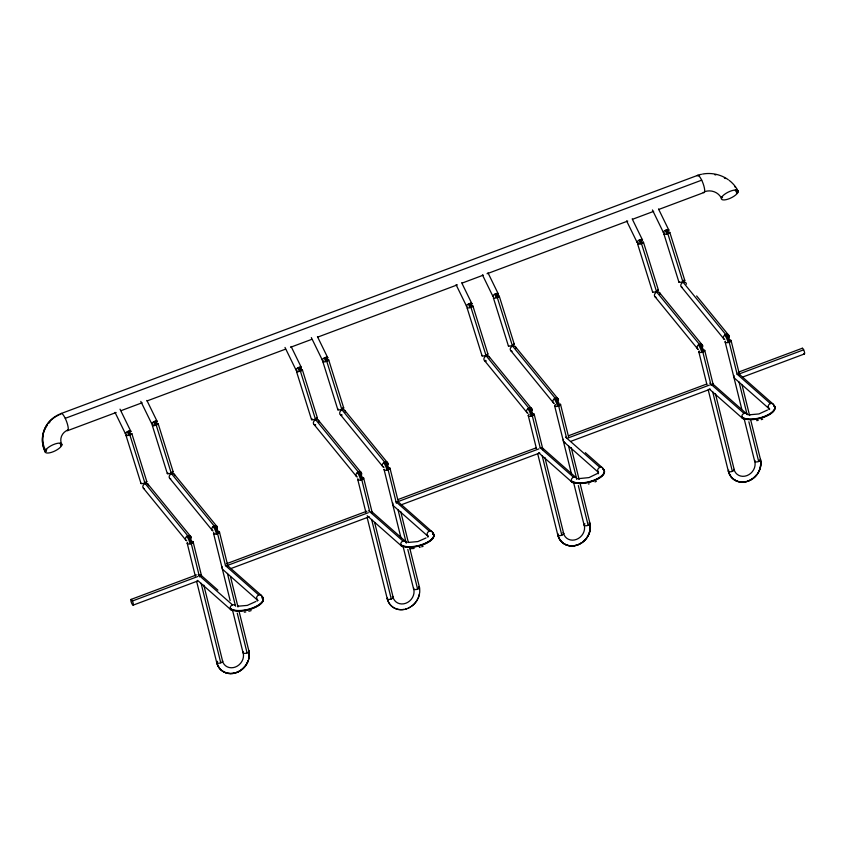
<?xml version="1.0" encoding="UTF-8"?>
<svg xmlns="http://www.w3.org/2000/svg" width="847" height="847" viewBox="0 0 847 847"><rect width="100%" height="100%" fill="white"/><g stroke="black" fill="none" stroke-linecap="round" stroke-linejoin="round"><path stroke-width="1.27" d="M45.135 451.239L45.156 451.959A9.232 3.219 -26 0 0 57.554 449.492A9.232 3.219 -26 0 0 58.835 443.129A9.232 3.219 -26 0 0 45.473 450.382L45.135 451.239A31.159 28.226 11.4 0 1 55.701 416.682M738.086 191.104A9.232 3.219 -26 0 0 725.741 193.518A9.232 3.219 -26 0 0 724.344 199.924A9.232 3.219 -26 0 0 737.737 192.703L738.086 191.104A30.968 27.983 12.3 0 0 729.161 180.347M60.73 445.766L60.889 445.289A13.817 12.514 11.4 0 1 60.158 443.415M722.523 197.245L722.353 197.722A13.817 12.483 12.3 0 0 721.866 196.832M697.123 175.805L697.272 175.53A30.968 27.983 12.3 0 1 701.496 174.281M46.723 449.672L46.394 450.202A29.92 27.104 11.4 0 1 45.96 449.27M736.488 193.412L736.826 192.883A29.92 27.03 12.3 0 0 735.323 190.183M597.273 473.568L589.014 477.592L578.924 478.608M255.868 601.486L247.324 605.393L237.848 606.23M767.477 410.043L758.933 413.95L749.457 414.786M426.041 537.951L417.857 541.572L408.381 542.419M595.018 481.943L596.341 481.35M60.931 413.611L697.325 175.477A9.232 2.297 69.5 0 1 703.211 183.81A9.232 2.297 69.5 0 1 703.211 192.396M65.304 418.302L701.697 180.167M67.908 430.53L116.145 412.5M121.089 410.647L142.116 402.78M147.06 400.938L285.587 349.133M290.532 347.281L311.558 339.425M317.741 337.106L457.38 284.857M462.314 283.014L483.298 275.148M487.004 273.761L627.754 221.056M632.688 219.214L653.683 211.358M658.617 209.505L704.302 192.396M131.073 599.411L196.493 574.922M226.382 563.774L366.91 511.186M398.143 499.497L536.225 447.83M568.686 435.686L706.769 384.009M738.15 372.246L802.342 348.223M132.386 600.999L197.806 576.521M226.615 565.743L368.339 512.71M397.148 501.922L538.883 448.889M567.691 438.111L709.415 385.078M738.224 374.3L803.644 349.822M369.228 516.776L231.146 568.453M133.127 605.16A3.06 0.762 69.5 0 0 132.259 600.767A3.06 0.762 69.5 0 0 130.914 600.925A3.06 0.762 69.5 0 0 133.127 605.16L197.319 581.137M539.772 452.965L400.462 505.098M710.305 389.154L570.994 441.276M742.671 377.063L804.396 353.972M421.647 546.823L423.098 546.315M761.231 419.646L762.724 419.191M251.114 610.634L248.87 611.29M419.403 547.48L420.165 547.278M588.421 484.029L589.184 483.859M758.192 420.377L756.678 420.641M245.821 611.958L244.307 612.19M414.088 548.475L409.821 548.655M748.97 414.723L749.807 414.839M578.427 478.534L579.263 478.65M407.894 542.345L408.73 542.472M238.187 606.283L237.721 606.208M749.33 414.765L748.441 414.596M578.797 478.587L577.908 478.407M746.472 481.445A17.565 15.415 -48.6 0 1 728.388 471.324L728.621 471.525A17.565 15.415 -48.6 0 0 748.388 481.117A17.565 15.415 -48.6 0 0 760.479 459.603L760.246 459.402A17.565 15.415 -48.6 0 1 760.13 467.629M589.988 530.953A17.565 15.415 -48.6 0 0 589.936 523.414L589.703 523.213A17.565 15.415 -48.6 0 1 589.851 523.87M569.809 545.722A17.565 15.415 -48.6 0 1 557.845 535.135L558.078 535.336A17.565 15.415 -48.6 0 0 570.709 545.987A17.565 15.415 -48.6 0 0 587.119 537.559M419.403 587.236L419.17 587.035A17.565 15.415 -48.6 0 1 419.53 589.025M404.03 609.385A17.565 15.415 -48.6 0 1 387.312 598.956L387.545 599.157M234.863 672.889A17.565 15.415 -48.6 0 1 216.779 662.767L217.001 662.968A17.565 15.415 -48.6 0 0 236.779 672.56A17.565 15.415 -48.6 0 0 248.859 651.047L248.637 650.845A17.565 15.415 -48.6 0 1 248.52 659.072M738.838 373.834L773.131 404.104M737.07 374.141L770.421 403.574M768.896 408.508L734.593 378.238A3.06 2.679 -48.6 0 1 734 375.507M746.789 413.961L712.486 383.691A3.06 2.679 -48.6 0 1 713.216 385.427M709.775 383.162L744.079 413.431M709.204 388.942L742.554 418.365M585.319 452.669L602.598 467.925M565.584 437.116L599.888 467.385M564.049 442.049L598.353 472.319A3.06 2.679 -48.6 0 1 599.411 467.597A3.06 2.679 -48.6 0 1 603.329 469.651M576.256 477.782L541.953 447.512A3.06 2.679 -48.6 0 1 542.683 449.238M540.195 447.819L573.546 477.242M538.671 452.753L572.011 482.176M398.704 502.303L432.065 531.736M396.004 501.773L429.355 531.196M427.82 536.14L393.516 505.871A3.06 2.679 -48.6 0 1 392.923 503.129M405.724 541.593L371.42 511.323A3.06 2.679 -48.6 0 1 372.151 513.049M368.699 510.794L403.003 541.053M367.175 515.728L401.478 545.997M227.218 565.277L261.522 595.547M225.461 565.584L258.811 595.018M257.287 599.951L222.983 569.682A3.06 2.679 -48.6 0 1 222.39 566.95M217.901 590.158L200.877 575.134A3.06 2.679 -48.6 0 0 200.104 574.626M198.166 574.605L232.47 604.874M197.595 580.386L230.945 609.808M724.005 339.096L681.401 286.932M659.411 292.522L702.025 344.697M697.663 348.953L655.059 296.789M515.22 346.487L557.834 398.651M553.472 402.918L510.857 350.743M488.878 356.343L531.493 408.508M527.13 412.775L484.516 360.6M344.687 410.297L387.291 462.462M382.929 466.729L340.325 414.564M318.345 420.154L360.949 472.319M356.587 476.586L313.983 424.421M174.143 474.108L216.758 526.283M212.396 530.54L169.792 478.375M147.802 483.965L190.416 536.14M186.054 540.397L143.439 488.232M728.367 334.84L696.626 295.942M658.511 208.987L668.844 230.162M652.423 209.95L663.296 232.237M632.169 218.844L642.502 240.019M626.621 220.919L636.955 242.094M487.978 272.798L498.301 293.973M482.43 274.873L492.763 296.048M461.636 282.665L471.959 303.829M456.088 284.74L466.411 305.905M317.445 336.619L327.768 357.783M311.347 337.582L322.22 359.859M291.103 346.476L301.426 367.64M285.005 347.439L295.878 369.726M146.902 400.43L157.235 421.605M140.814 401.393L151.687 423.68M120.02 409.175L130.883 431.462M115.012 412.362L125.345 433.537M669.797 232.343L684.778 280.357M663.963 234.164L678.945 282.167M643.455 242.2L658.437 290.214M637.622 244.021L652.603 292.024M499.264 296.154L514.245 344.168M493.42 297.975L508.412 345.989M472.922 306.011L487.904 354.025M467.078 307.832L482.07 355.846M328.721 359.975L343.713 407.979M322.887 361.785L337.868 409.8M302.379 369.832L317.371 417.846M296.545 371.642L311.527 419.657M158.188 423.786L173.169 471.8M152.354 425.607L167.335 473.611M131.846 433.643L146.827 481.657M126.012 435.464L140.994 483.468M773.787 405.268L773.703 404.993A17.565 7.2 -13.9 0 1 764.089 416.523A17.565 7.2 -13.9 0 1 741.845 416.915L741.983 417.476A17.565 7.2 -13.9 0 0 764.227 417.084A17.565 7.2 -13.9 0 0 773.84 405.554L773.787 405.268A17.575 7.2 -13.9 0 1 764.163 416.809A17.575 7.2 -13.9 0 1 741.898 417.2M603.255 469.079L603.17 468.804A17.565 7.2 -13.9 0 1 593.546 480.334A17.565 7.2 -13.9 0 1 571.312 480.725L571.45 481.297A17.565 7.2 -13.9 0 0 593.694 480.905A17.565 7.2 -13.9 0 0 603.308 469.376L603.255 469.079A17.575 7.2 -13.9 0 1 593.631 480.63A17.575 7.2 -13.9 0 1 571.365 481.011M432.711 532.901L432.626 532.615A17.565 7.2 -13.9 0 1 423.013 544.155A17.565 7.2 -13.9 0 1 400.769 544.536L400.906 545.108A17.565 7.2 -13.9 0 0 423.151 544.716A17.565 7.2 -13.9 0 0 432.764 533.187L432.711 532.901A17.575 7.2 -13.9 0 1 423.087 544.441A17.575 7.2 -13.9 0 1 400.822 544.833M262.178 596.712L262.094 596.436A17.565 7.2 -13.9 0 1 252.48 607.966A17.565 7.2 -13.9 0 1 230.236 608.358L230.373 608.919A17.565 7.2 -13.9 0 0 252.618 608.527A17.565 7.2 -13.9 0 0 262.231 596.997L262.178 596.712A17.575 7.2 -13.9 0 1 252.554 608.252A17.575 7.2 -13.9 0 1 230.289 608.644M731.099 340.674L739.569 374.935M742.078 385.089L749.606 415.538M750.855 420.61L760.585 459.942M737.144 374.289L729.214 342.23A6.882 1.715 69.5 0 0 725.741 334.501L682.989 282.104L667.807 233.613A6.882 1.715 69.5 0 0 666.345 229.918M739.039 381.986L746.969 414.056M748.875 421.742L758.7 461.509M725.127 341.849L741.76 409.101M744.269 419.254L754.624 461.117M704.757 350.531L713.227 384.792M715.419 393.675L734.243 469.81M711.109 385.438L702.872 352.087A6.882 1.715 69.5 0 0 699.4 344.358L656.647 291.961L641.465 243.47A6.882 1.715 69.5 0 0 640.004 239.775M712.698 391.843L732.359 471.366M698.786 351.706L706.949 384.697M708.198 389.768L728.272 470.985M560.555 404.485L568.718 437.476M571.227 447.629L579.073 479.349M580.322 484.431L590.052 523.764M566.601 438.111L558.681 406.041A6.882 1.715 69.5 0 0 555.209 398.312L512.456 345.915L497.274 297.435A6.882 1.715 69.5 0 0 495.813 293.729M568.506 445.808L576.754 479.148M578.332 485.564L588.167 525.32M554.594 405.66L571.534 474.182M573.419 481.795L584.081 524.939M534.213 414.342L543.001 449.873M544.886 457.486L563.7 533.621M540.259 447.968L532.329 415.898A6.882 1.715 69.5 0 0 528.867 408.169L486.114 355.772L470.932 307.292A6.882 1.715 69.5 0 0 469.471 303.586M542.165 455.665L561.826 535.177M528.253 415.517L536.405 448.508M537.665 453.59L557.739 534.796M390.022 468.306L398.175 501.297M400.684 511.44L408.222 541.9M409.789 548.242L419.509 587.574M396.385 503.203L388.138 469.863A6.882 1.715 69.5 0 0 384.676 462.134L341.913 409.736L326.741 361.245A6.882 1.715 69.5 0 0 325.269 357.55M397.974 509.619L406.211 542.959M407.799 549.375L417.624 589.131M384.062 469.482L401.002 537.993M403.193 546.876L413.548 588.75M363.681 478.163L372.151 512.424M374.66 522.567L393.167 597.431M369.726 511.779L361.796 479.72A6.882 1.715 69.5 0 0 358.334 471.991L315.571 419.593L300.389 371.102A6.882 1.715 69.5 0 0 298.927 367.407M371.621 519.476L391.282 598.988M357.72 479.338L365.872 512.329M367.122 517.401L387.206 598.607M219.489 532.117L227.959 566.378M230.469 576.532L237.996 606.981M239.246 612.053L248.976 651.385M225.524 565.732L217.605 533.674A6.882 1.715 69.5 0 0 214.132 525.945L171.38 473.547L156.197 425.056A6.882 1.715 69.5 0 0 154.736 421.361M227.43 573.43L235.36 605.499M237.266 613.186L247.091 652.952M213.518 533.292L230.151 600.544M232.66 610.698L243.004 652.561M193.148 541.974L201.618 576.235M203.809 585.118L222.634 661.253M199.5 576.881L191.263 543.53A6.882 1.715 69.5 0 0 187.79 535.802L145.038 483.404L129.856 434.913A6.882 1.715 69.5 0 0 128.395 431.218M201.088 583.287L220.749 662.809M187.176 543.149L195.329 576.14M196.589 581.211L216.663 662.428M664.472 232.819A3.06 1.069 -26 0 1 663.656 231.623A3.06 1.069 -26 0 1 667.235 229.653A3.06 1.069 -26 0 1 668.696 230.5M667.362 229.622A6.66 1.662 69.5 0 1 668.77 233.2M669.501 232.173A3.06 0.646 -17.3 0 1 668.579 233.296A3.06 0.646 -17.3 0 1 664.8 234.344A3.06 0.646 -17.3 0 1 664.524 233.55M665.297 230.395A6.66 1.662 69.5 0 1 666.716 233.973M724.746 339.52A3.06 2.382 -39.2 0 1 723.698 336.323A3.06 2.382 -39.2 0 1 727.34 334.332A3.06 2.382 -39.2 0 1 728.812 337.297M730.167 341.775A6.66 1.662 69.5 0 0 726.811 334.29A3.06 2.382 -39.3 0 1 728.865 337.148M730.252 339.933A3.06 1.249 -13.9 0 1 730.421 341.606A3.06 1.249 -13.9 0 1 726.504 342.664A3.06 1.249 -13.9 0 1 725.434 341.235M724.746 335.063A6.66 1.662 69.5 0 1 728.102 342.548M682.354 287.419A3.06 2.382 -39.2 0 1 680.903 284.624A3.06 2.382 -39.2 0 1 684.027 282.136A3.06 2.382 -39.2 0 1 686.388 284.211M754.973 460.461A3.06 1.249 -13.9 0 0 757.43 461.848A3.06 1.249 -13.9 0 0 760.373 459.498A17.575 15.426 -48.6 0 1 760.257 467.735M754.825 461.573A11.466 10.058 -48.6 0 1 746.938 475.612A11.466 10.058 -48.6 0 1 734.031 469.354A3.06 1.249 -13.9 0 1 730.929 471.737A3.06 1.249 -13.9 0 1 728.791 470.18M759.844 469.111A17.575 15.426 -48.6 0 1 747.266 481.371M746.588 481.572A17.575 15.426 -48.6 0 1 728.484 471.43M683.804 280.177A3.06 0.646 -17.3 0 1 684.175 280.992A3.06 0.646 -17.3 0 1 680.236 282.305A3.06 0.646 -17.3 0 1 679.326 281.68M638.13 242.676A3.06 1.069 -26 0 1 637.262 241.533A3.06 1.069 -26 0 1 640.713 239.553A3.06 1.069 -26 0 1 642.428 240.209M641.01 239.479A6.66 1.662 69.5 0 1 642.428 243.057M643.275 242.062A3.06 0.646 -17.3 0 1 641.994 243.258A3.06 0.646 -17.3 0 1 638.267 244.211A3.06 0.646 -17.3 0 1 638.342 243.311M638.956 240.252A6.66 1.662 69.5 0 1 640.374 243.83M698.404 349.377A3.06 2.382 -39.2 0 1 697.219 346.487A3.06 2.382 -39.2 0 1 700.374 344.157A3.06 2.382 -39.2 0 1 702.65 346.232M703.825 351.632A6.66 1.662 69.5 0 0 700.469 344.147A3.06 2.382 -39.3 0 1 702.587 346.762M704.291 349.917A3.06 1.249 -13.9 0 1 703.73 351.685A3.06 1.249 -13.9 0 1 699.844 352.49A3.06 1.249 -13.9 0 1 699.23 350.965M698.404 344.92A6.66 1.662 69.5 0 1 701.761 352.405M656.002 297.276A3.06 2.382 -39.2 0 1 654.583 294.396A3.06 2.382 -39.2 0 1 657.865 291.982A3.06 2.382 -39.2 0 1 660.025 294.311M657.463 290.045A3.06 0.646 -17.3 0 1 657.971 290.765A3.06 0.646 -17.3 0 1 654.286 292.099A3.06 0.646 -17.3 0 1 652.719 291.76M759.706 469.005A17.565 15.415 -48.6 0 1 759.463 469.683M759.187 470.35A17.565 15.415 -48.6 0 1 758.563 471.663M758.203 472.298A17.565 15.415 -48.6 0 1 757.832 472.933M756.562 474.733A17.565 15.415 -48.6 0 1 756.096 475.294M755.609 475.845A17.565 15.415 -48.6 0 1 753.47 477.856M752.898 478.311A17.565 15.415 -48.6 0 1 752.305 478.735M751.691 479.137A17.565 15.415 -48.6 0 1 751.077 479.518M750.442 479.878A17.565 15.415 -48.6 0 1 749.15 480.503M748.494 480.789A17.565 15.415 -48.6 0 1 747.149 481.255M745.265 418.894A3.06 2.679 -48.6 0 1 741.919 417.285A3.06 2.679 -48.6 0 1 743.761 413.558A3.06 2.679 -48.6 0 1 747.319 414.744M769.732 409.037A3.06 2.679 -48.6 0 1 768.324 405.702A3.06 2.679 -48.6 0 1 771.617 403.416A3.06 2.679 -48.6 0 1 773.862 406.179M768.24 407.343A11.466 4.701 -13.9 0 1 768.928 409.63M66.871 430.52A9.232 2.223 69.3 0 0 66.744 421.965A9.232 2.223 69.3 0 0 60.868 413.675A30.968 28.046 11.4 0 0 45.473 450.382M323.173 360.473A3.06 1.069 -26 0 1 322.792 359.033A3.06 1.069 -26 0 1 326.571 357.201A3.06 1.069 -26 0 1 327.376 358.44M326.286 357.254A6.66 1.662 69.5 0 1 327.704 360.833M328.244 359.784A3.06 0.646 -17.3 0 1 325.989 361.5A3.06 0.646 -17.3 0 1 323.183 361.351M324.221 358.027A6.66 1.662 69.5 0 1 325.64 361.605M383.172 466.919A3.06 2.382 -39.2 0 1 382.844 463.584A3.06 2.382 -39.2 0 1 386.454 462.007A3.06 2.382 -39.2 0 1 387.735 464.929M384.04 467.237A3.06 2.382 -39.2 0 1 383.575 467.121M389.091 469.407A6.66 1.662 69.5 0 0 385.734 461.922A3.06 2.382 -39.3 0 1 387.852 464.527M389.186 467.565A3.06 1.249 -13.9 0 1 387.905 469.937A3.06 1.249 -13.9 0 1 384.104 469.259M383.67 462.695A6.66 1.662 69.5 0 1 387.026 470.18M341.966 415.104A3.06 2.382 -39.2 0 1 339.732 412.627A3.06 2.382 -39.2 0 1 342.887 409.768A3.06 2.382 -39.2 0 1 345.29 412.087M418.672 586.833A3.06 1.249 -13.9 0 1 418.863 588.485A3.06 1.249 -13.9 0 1 414.998 589.576A3.06 1.249 -13.9 0 1 413.791 588.21M413.76 589.205A11.466 10.058 -48.6 0 1 405.861 603.244A11.466 10.058 -48.6 0 1 392.955 596.987M419.297 587.13A17.575 15.426 -48.6 0 1 419.593 593.271M419.487 593.969A17.575 15.426 -48.6 0 1 417.942 598.744M417.613 599.401A17.575 15.426 -48.6 0 1 411.346 606.484M410.742 606.886A17.575 15.426 -48.6 0 1 405.512 609.194M404.834 609.364A17.575 15.426 -48.6 0 1 387.407 599.062M342.516 407.831A3.06 0.646 -17.3 0 1 343.141 408.593A3.06 0.646 -17.3 0 1 339.054 409.948A3.06 0.646 -17.3 0 1 338.44 409.186M341.743 414.924A6.66 1.662 69.5 0 1 341.457 414.532M297.022 370.308A3.06 1.069 -26 0 1 296.334 368.996A3.06 1.069 -26 0 1 300.113 367.079A3.06 1.069 -26 0 1 301.066 368.254M299.944 367.111A6.66 1.662 69.5 0 1 301.352 370.69M301.903 369.641A3.06 0.646 -17.3 0 1 299.647 371.357A3.06 0.646 -17.3 0 1 296.842 371.219M297.879 367.884A6.66 1.662 69.5 0 1 299.298 371.462M357.328 477.009A3.06 2.382 -39.2 0 1 356.28 473.812A3.06 2.382 -39.2 0 1 359.922 471.821A3.06 2.382 -39.2 0 1 361.394 474.786M362.749 479.264A6.66 1.662 69.5 0 0 359.393 471.779A3.06 2.382 -39.3 0 1 361.447 474.638M362.834 477.422A3.06 1.249 -13.9 0 1 363.035 479.063A3.06 1.249 -13.9 0 1 359.17 480.164A3.06 1.249 -13.9 0 1 357.963 478.799M357.328 472.552A6.66 1.662 69.5 0 1 360.684 480.037M315.624 424.961A3.06 2.382 -39.2 0 1 313.411 422.388A3.06 2.382 -39.2 0 1 316.757 419.614A3.06 2.382 -39.2 0 1 318.896 422.251M392.33 596.69A3.06 1.249 -13.9 0 1 392.521 598.342A3.06 1.249 -13.9 0 1 388.657 599.432A3.06 1.249 -13.9 0 1 387.45 598.067M316.386 417.666A3.06 0.646 -17.3 0 1 316.64 418.545A3.06 0.646 -17.3 0 1 312.511 419.826A3.06 0.646 -17.3 0 1 312.257 418.958M315.539 424.961A6.66 1.662 69.5 0 1 315.402 424.781M419.36 593.874A17.565 15.415 -48.6 0 1 418.863 595.949M418.64 596.627A17.565 15.415 -48.6 0 1 418.111 597.982M417.486 599.295A17.565 15.415 -48.6 0 1 416.353 601.169M415.93 601.772A17.565 15.415 -48.6 0 1 411.229 606.367M410.626 606.77A17.565 15.415 -48.6 0 1 409.376 607.5M408.73 607.828A17.565 15.415 -48.6 0 1 408.074 608.135M406.751 608.665A17.565 15.415 -48.6 0 1 405.395 609.078M403.204 546.696A3.06 2.679 -48.6 0 1 400.747 544.123A3.06 2.679 -48.6 0 1 403.278 540.979A3.06 2.679 -48.6 0 1 406.369 542.758M428.137 536.405A3.06 2.679 -48.6 0 1 427.523 532.721A3.06 2.679 -48.6 0 1 431.155 531.175A3.06 2.679 -48.6 0 1 432.658 534.468M427.163 534.976A11.466 4.701 -13.9 0 1 427.851 537.263M493.473 296.651A3.06 1.069 -26 0 1 493.346 295.201A3.06 1.069 -26 0 1 496.882 293.422A3.06 1.069 -26 0 1 498.152 294.311M496.818 293.443A6.66 1.662 69.5 0 1 498.237 297.022M498.28 295.984A3.06 0.646 -17.3 0 1 498.83 296.683A3.06 0.646 -17.3 0 1 495.23 298.017A3.06 0.646 -17.3 0 1 493.494 297.763M494.764 294.205A6.66 1.662 69.5 0 1 496.173 297.784M554.34 403.373A3.06 2.382 -39.2 0 1 552.996 400.546A3.06 2.382 -39.2 0 1 556.13 398.111A3.06 2.382 -39.2 0 1 558.459 400.186A3.06 2.382 -39.3 0 0 556.267 398.111A6.66 1.662 69.5 0 1 559.623 405.586M560.343 404.03A3.06 1.249 -13.9 0 1 559.041 405.893A3.06 1.249 -13.9 0 1 555.187 406.327A3.06 1.249 -13.9 0 1 555.505 404.58M554.213 398.873A6.66 1.662 69.5 0 1 557.57 406.359M512.107 351.272A3.06 2.382 -39.2 0 1 510.402 348.329A3.06 2.382 -39.2 0 1 514.023 345.957A3.06 2.382 -39.2 0 1 515.664 348.953M588.877 522.959A3.06 1.249 -13.9 0 1 589.343 524.717A3.06 1.249 -13.9 0 1 585.023 525.701A3.06 1.249 -13.9 0 1 584.991 523.848M584.292 525.384A11.466 10.058 -48.6 0 1 576.405 539.433A11.466 10.058 -48.6 0 1 563.499 533.165M589.84 523.308A17.575 15.426 -48.6 0 1 589.883 530.857M589.724 531.545A17.575 15.426 -48.6 0 1 589.057 533.599M588.781 534.266A17.575 15.426 -48.6 0 1 587.426 536.85A17.565 15.415 -48.6 0 0 588.877 534.372M587.024 537.464A17.575 15.426 -48.6 0 1 582.482 542.239M581.889 542.662A17.575 15.426 -48.6 0 1 580.026 543.806M579.39 544.134A17.575 15.426 -48.6 0 1 574.001 545.796M573.313 545.87A17.575 15.426 -48.6 0 1 570.582 545.902M569.915 545.839A17.575 15.426 -48.6 0 1 557.951 535.24M513.748 343.977A3.06 0.646 -17.3 0 1 513.356 344.962A3.06 0.646 -17.3 0 1 509.598 346.137A3.06 0.646 -17.3 0 1 508.708 345.555M467.163 306.519A3.06 1.069 -26 0 1 467.099 304.962A3.06 1.069 -26 0 1 470.847 303.237A3.06 1.069 -26 0 1 471.567 304.486M470.477 303.3A6.66 1.662 69.5 0 1 471.895 306.879M472.298 305.82A3.06 0.646 -17.3 0 1 470.646 307.387A3.06 0.646 -17.3 0 1 467.152 307.62M468.423 304.062A6.66 1.662 69.5 0 1 469.831 307.652M527.999 413.23A3.06 2.382 -39.2 0 1 526.654 410.403A3.06 2.382 -39.2 0 1 529.788 407.968A3.06 2.382 -39.2 0 1 532.117 410.043M533.282 415.443A6.66 1.662 69.5 0 0 529.926 407.968A3.06 2.382 -39.3 0 1 532.096 410.329M533.218 413.569A3.06 1.249 -13.9 0 1 533.409 415.369A3.06 1.249 -13.9 0 1 529.142 416.279A3.06 1.249 -13.9 0 1 529.153 414.437M527.872 408.73A6.66 1.662 69.5 0 1 531.228 416.216M486.167 361.14A3.06 2.382 -39.2 0 1 483.912 358.757A3.06 2.382 -39.2 0 1 486.909 355.835A3.06 2.382 -39.2 0 1 489.502 357.879M562.779 532.858A3.06 1.249 -13.9 0 1 562.99 534.573A3.06 1.249 -13.9 0 1 558.914 535.6A3.06 1.249 -13.9 0 1 558.247 533.991M487.406 353.834A3.06 0.646 -17.3 0 1 487.014 354.819A3.06 0.646 -17.3 0 1 483.256 355.994A3.06 0.646 -17.3 0 1 482.367 355.412M485.797 360.78A6.66 1.662 69.5 0 1 485.511 360.356M589.819 531.651A17.565 15.415 -48.6 0 1 589.152 533.695M589.978 524.537A17.565 15.415 -48.6 0 1 589.893 530.053M589.586 531.44A17.565 15.415 -48.6 0 1 589.173 532.816M588.654 534.161A17.565 15.415 -48.6 0 1 588.347 534.828M588.019 535.473A17.565 15.415 -48.6 0 1 587.299 536.744M586.897 537.358A17.565 15.415 -48.6 0 1 586.473 537.961M586.029 538.544A17.565 15.415 -48.6 0 1 585.076 539.666M584.568 540.195A17.565 15.415 -48.6 0 1 582.355 542.122M581.762 542.556A17.565 15.415 -48.6 0 1 579.909 543.689M578.617 544.325A17.565 15.415 -48.6 0 1 577.283 544.843M576.616 545.066A17.565 15.415 -48.6 0 1 573.885 545.68M573.737 482.875A3.06 2.679 -48.6 0 1 571.28 480.313A3.06 2.679 -48.6 0 1 573.821 477.157A3.06 2.679 -48.6 0 1 576.913 478.936M597.707 471.154A11.466 4.701 -13.9 0 1 598.458 473.124M598.384 473.441A11.466 4.701 -13.9 0 1 598.268 473.769M564.833 442.568A3.06 2.679 -48.6 0 1 563.467 439.318M802.162 348.361A3.06 0.762 69.5 0 1 804.279 351.41A3.06 0.762 69.5 0 1 803.814 353.57M56.643 416.131A31.159 28.226 11.4 0 1 58.591 415.146M59.597 414.712A31.159 28.226 11.4 0 1 60.624 414.299M45.156 451.959A30.968 28.046 11.4 0 1 46.024 427.184M46.564 426.306A30.968 28.046 11.4 0 1 47.146 425.448M49.105 423.002A30.968 28.046 11.4 0 1 49.814 422.23M61.895 444.908A12.705 11.509 11.4 0 1 61.482 443.966M61.164 442.981A12.705 11.509 11.4 0 1 68.205 429.853M45.717 449.926A30.058 27.22 11.4 0 0 46.14 450.858L46.14 451.43A29.92 27.104 11.4 0 1 45.717 450.498M152.852 424.262A3.06 1.069 -26 0 1 152.037 423.066A3.06 1.069 -26 0 1 155.626 421.097A3.06 1.069 -26 0 1 157.087 421.933M155.742 421.065A6.66 1.662 69.5 0 1 157.161 424.643M157.15 423.616A3.06 0.646 -17.3 0 1 157.489 424.474A3.06 0.646 -17.3 0 1 153.349 425.776A3.06 0.646 -17.3 0 1 153.074 424.898M153.688 421.838A6.66 1.662 69.5 0 1 155.107 425.416M213.137 530.963A3.06 2.382 -39.2 0 1 212.089 527.766A3.06 2.382 -39.2 0 1 215.731 525.775A3.06 2.382 -39.2 0 1 217.203 528.74M218.558 533.218A6.66 1.662 69.5 0 0 215.202 525.733A3.06 2.382 -39.3 0 1 217.256 528.592M218.642 531.376A3.06 1.249 -13.9 0 1 218.812 533.049A3.06 1.249 -13.9 0 1 214.884 534.108A3.06 1.249 -13.9 0 1 213.825 532.678M213.137 526.506A6.66 1.662 69.5 0 1 216.493 533.991M170.734 478.862A3.06 2.382 -39.2 0 1 169.294 476.067A3.06 2.382 -39.2 0 1 172.417 473.579A3.06 2.382 -39.2 0 1 174.778 475.654M243.364 651.904A3.06 1.249 -13.9 0 0 245.821 653.291A3.06 1.249 -13.9 0 0 248.764 650.941L248.859 651.047A17.575 15.426 -48.6 0 1 248.647 659.178M243.216 653.016A11.466 10.058 -48.6 0 1 235.328 667.055A11.466 10.058 -48.6 0 1 222.422 660.798A3.06 1.249 -13.9 0 1 221.099 662.661A3.06 1.249 -13.9 0 1 217.256 663.085A3.06 1.249 -13.9 0 1 217.573 661.338M248.235 660.554A17.575 15.426 -48.6 0 1 235.657 672.814M234.979 673.016A17.575 15.426 -48.6 0 1 216.874 662.873M172.195 471.62A3.06 0.646 -17.3 0 1 172.502 472.467A3.06 0.646 -17.3 0 1 168.447 473.769A3.06 0.646 -17.3 0 1 167.907 472.997M126.51 434.119A3.06 1.069 -26 0 1 125.61 433.029A3.06 1.069 -26 0 1 128.924 431.038A3.06 1.069 -26 0 1 130.872 431.504M129.4 430.922A6.66 1.662 69.5 0 1 130.819 434.5M131.539 433.473A3.06 0.646 -17.3 0 1 130.554 434.627A3.06 0.646 -17.3 0 1 126.722 435.654A3.06 0.646 -17.3 0 1 126.732 434.755M127.346 431.695A6.66 1.662 69.5 0 1 128.755 435.273M186.795 540.82A3.06 2.382 -39.2 0 1 185.609 537.93A3.06 2.382 -39.2 0 1 188.765 535.6A3.06 2.382 -39.2 0 1 191.041 537.676M187.621 542.408A3.06 1.249 -13.9 0 0 188.235 543.933A3.06 1.249 -13.9 0 0 192.121 543.128A6.66 1.662 69.5 0 0 188.849 535.59A3.06 2.382 -39.3 0 1 190.977 538.205M192.671 541.36A3.06 1.249 -13.9 0 1 192.121 543.128M186.795 536.363A6.66 1.662 69.5 0 1 190.151 543.848M144.392 488.719A3.06 2.382 -39.2 0 1 142.974 485.839A3.06 2.382 -39.2 0 1 146.256 483.425A3.06 2.382 -39.2 0 1 148.416 485.755M146.129 481.467A3.06 0.646 -17.3 0 1 144.509 483.044A3.06 0.646 -17.3 0 1 141.11 483.203M248.097 660.448A17.565 15.415 -48.6 0 1 247.853 661.126M247.578 661.793A17.565 15.415 -48.6 0 1 246.943 663.106M246.593 663.741A17.565 15.415 -48.6 0 1 246.223 664.376M244.952 666.176A17.565 15.415 -48.6 0 1 241.861 669.299M241.279 669.755A17.565 15.415 -48.6 0 1 240.686 670.178M240.082 670.58A17.565 15.415 -48.6 0 1 239.468 670.962M238.833 671.322A17.565 15.415 -48.6 0 1 237.541 671.946M236.885 672.232A17.565 15.415 -48.6 0 1 236.218 672.476M233.656 610.338A3.06 2.679 -48.6 0 1 230.31 608.728A3.06 2.679 -48.6 0 1 232.152 605.002A3.06 2.679 -48.6 0 1 235.71 606.187M258.123 600.481A3.06 2.679 -48.6 0 1 256.8 596.934A3.06 2.679 -48.6 0 1 260.421 594.933A3.06 2.679 -48.6 0 1 262.115 598.289M256.63 598.787A11.466 4.701 -13.9 0 1 257.319 601.074M698.066 175.795A31.159 28.163 12.3 0 1 699.114 175.456M714.741 174.683A31.159 28.163 12.3 0 1 715.853 174.905M724.376 177.997A31.159 28.163 12.3 0 1 725.36 178.537M734.635 186.382A31.159 28.163 12.3 0 1 735.291 187.24M736.519 189.029A31.159 28.163 12.3 0 1 738.086 191.835M702.587 174.059A30.968 27.983 12.3 0 1 728.261 179.691M704.598 191.708A12.705 11.477 12.3 0 1 721.348 198.103M736.107 190.395A30.058 27.157 12.3 0 1 737.081 192.216L737.102 191.644A29.92 27.03 12.3 0 0 736.128 189.823M737.25 191.75A30.968 27.983 12.3 0 1 737.737 192.703"/></g></svg>
